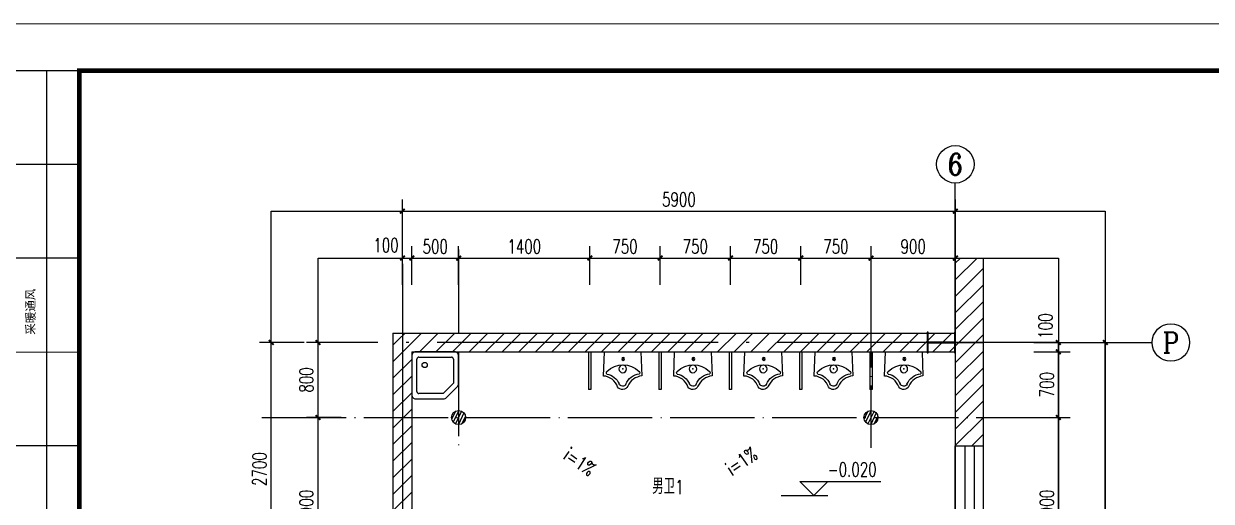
# Model space of a CAD drawing. Extents: x 409931 to 937299, y -508824 to 132289.
# Drawn here: x 613063 to 625733, y -179713 to -174624 of the extents above; entities that cross this region are included whole.
import ezdxf
from ezdxf.enums import TextEntityAlignment as Align

# ---------------------------------------------------------------- set-up
doc = ezdxf.new("R2010")
doc.units = 0
doc.header["$LTSCALE"] = 1500
doc.header["$MEASUREMENT"] = 0
doc.linetypes.add('DOTE', pattern=[2.42, 2, -0.2, 0.02, -0.2])
doc.layers.get('Defpoints').update_dxf_attribs({"color": 252})
for name, color, linetype in [('00-tk', 151, 'Continuous'), ('07m', 36, 'Continuous'), ('A-Fur1(建筑厨卫洁具)', 136, 'Continuous'), ('A-Index(建筑索引线剖切号线)', 5, 'Continuous'), ('A-Wall(建筑墙)', 7, 'Continuous'), ('AXIS', 3, 'Continuous'), ('AXIS_TEXT', 7, 'Continuous'), ('DIM_ELEV', 3, 'Continuous'), ('DIM_SYMB', 3, 'Continuous'), ('DOTE', 1, 'Continuous'), ('LVTRY', 6, 'Continuous'), ('PUB_DIM', 3, 'Continuous'), ('PUB_HATCH', 8, 'Continuous'), ('PUB_TEXT', 7, 'Continuous'), ('WALL', 7, 'Continuous'), ('WINDOW', 4, 'Continuous')]:
    doc.layers.add(name, color=color, linetype=linetype)
doc.layers.add('DIM_MODI', color=6, linetype='Continuous', plot=False)
doc.layers.add('TK', color=151, linetype='Continuous', lineweight=13)
doc.styles.add('_TCH_AXIS', font='COMPLEX', dxfattribs={"bigfont": 'GBCBIG'})
doc.styles.add('_TCH_DIM', font='SIMPLEX', dxfattribs={"bigfont": 'GBCBIG'})
doc.styles.add('_TCH_DIM_T3', font='SIMPLEX', dxfattribs={"width": 0.705882, "bigfont": 'GBCBIG'})
doc.styles.add('DS6HT', font='simhei.ttf', dxfattribs={"width": 0.8})
doc.dimstyles.new('_TCH_ARCH&&50', dxfattribs={"dimtxt": 148.75, "dimasz": 50, "dimexe": 125, "dimexo": 150, "dimgap": 50, "dimtad": 1, "dimdec": 0, "dimzin": 0, "dimdsep": 46, "dimtxsty": '_TCH_DIM_T3', "dimblk": 'ARCHTICK', "dimcen": 0.09, "dimclrt": 7, "dimazin": 2, "dimtfac": 1, "dimtdec": 0, "dimtix": 1, "dimtmove": 2, "dimatfit": 3, "dimfxl": 0, "dimtolj": 1, "dimtzin": 0, "dimarcsym": 0})
pattern_1 = [(45, (0, 89.76), (-88.388383, 88.388383), [])]

# ---------------------------------------------------------------- blocks, each defined once
blk = doc.blocks.new('会签')
at = {"layer": '00-tk'}
for p, q in [((-1400, 24000), (-1400, 6000)), ((-700, 24000), (-700, 6000)), ((0, 22000), (-2000, 22000)), ((0, 20000), (-2000, 20000)), ((0, 16000), (-2000, 16000)), ((0, 14000), (-2000, 14000)), ((0, 10000), (-2000, 10000)), ((0, 8000), (-2000, 8000))]:
    blk.add_line(p, q, dxfattribs=at)
at = {"layer": '00-tk', "const_width": 24.7}
for points in [[(0, 6000), (-2000, 6000), (-2000, 24000)], [(0, 24000), (-2000, 24000)], [(0, 18000), (-2000, 18000)], [(0, 12000), (-2000, 12000)]]:
    blk.add_lwpolyline(points, dxfattribs=at)
at = {"layer": '00-tk', "style": 'DS6HT'}
for s, p in [('Date', (-1642, 23216)), ('日 期', (-1589, 22196)), ('Sign.', (-1651, 21215)), ('签 名', (-1603, 20306)), ('Spe.', (-1648, 19251)), ('采暖通风', (-948, 18370)), ('专 业', (-1608, 18369)), ('Date', (-1642, 17216)), ('日 期', (-1589, 16196)), ('Sign.', (-1651, 15215)), ('签 名', (-1603, 14306)), ('Spe.', (-1648, 13251)), ('给 排 水', (-956, 12372)), ('电    气', (-251, 12372)), ('专 业', (-1608, 12369)), ('Date', (-1642, 11216)), ('日 期', (-1589, 10196)), ('Sign.', (-1651, 9215)), ('签 名', (-1603, 8306)), ('Spe.', (-1648, 7251)), ('建    筑', (-948, 6372)), ('结    构', (-248, 6374)), ('专 业', (-1608, 6369))]:
    blk.add_text(s, height=180, rotation=90, dxfattribs=at).set_placement(p)
blk = doc.blocks.new('A1')
at = {"layer": 'TK'}
for p, q in [((0, 29700), (-42050, 29700)), ((-500, 29200), (-40800, 29200)), ((-40800, 29200), (-40800, 500))]:
    blk.add_line(p, q, dxfattribs=at)
at = {"layer": 'TK', "const_width": 50}
blk.add_lwpolyline([(-40800, 29200), (-500, 29200), (-500, 500), (-40800, 500)], close=True, dxfattribs=at)
at = {"layer": 'TK', "xscale": 0.5, "yscale": 0.5, "zscale": 0.5}
blk.add_blockref('会签', (-40800, 17200), dxfattribs=at)
blk = doc.blocks.new('$lvtry$00000225')
at = {"color": 0}
blk.add_line((-181, -234), (-181, -234), dxfattribs=at)
blk.add_lwpolyline([(53, -374, -0.307493), (205, -257), (195, 0), (-195, 0), (-205, -256, -0.265776), (-54, -366, 0.591279)], format="xyb", close=True, dxfattribs=at)
for centre, radius in [((-6, -75), 15.8), ((-1, -182), 40.3)]:
    blk.add_circle(centre, radius, dxfattribs=at)
for centre, radius, start, end in [((-161, -223), 22.7, 134.5857, 206.4573), ((-200, -412), 179, 22.2984, 83.8043), ((-5, -382), 245, 45.4143, 134.5857), ((199, -407), 174, 100.5676, 157.7034), ((153, -222), 20.3, 314.5857, 45.4143), ((1, -326), 39.6, 206.4354, 337.7034)]:
    blk.add_arc(centre, radius, start, end, dxfattribs=at)
for p in [(-6, -75), (-1, -182)]:
    blk.add_point(p, dxfattribs=at)
blk = doc.blocks.new('asd234234234')
at = {"layer": 'LVTRY'}
for p, q in [((320586, -577371, 0), (320586, -577062, 0)), ((320611, -577037, 0), (321027, -577037, 0)), ((321052, -577062, 0), (321052, -577479, 0)), ((320586, -577371, 0), (320719, -577504, 0)), ((321027, -577504, 0), (320719, -577504, 0))]:
    blk.add_line(p, q, dxfattribs=at)
at = {"layer": 'LVTRY', "elevation": 0}
blk.add_lwpolyline([(320682, -577561, 0.198681), (320705, -577571), (321069, -577571, 0.414214), (321119, -577521), (321119, -577021, 0.414214), (321069, -576971), (320569, -576971, 0.414214), (320519, -577021), (320519, -577384, 0.198681), (320529, -577408)], format="xyb", close=True, dxfattribs=at)
at = {"layer": 'LVTRY'}
blk.add_circle((320952, -577137, 0), 33.3, dxfattribs=at)
for centre, start, end in [((320611, -577062, 0), 90, 180), ((321027, -577062, 0), 0, 90), ((321027, -577479, 0), 270, 0)]:
    blk.add_arc(centre, 25, start, end, dxfattribs=at)
blk = doc.blocks.new('_LV13')
at = {"color": 0}
for p, q in [((-0.495, 0.071), (-0.071, 0.495)), ((-0.465, -0.183), (0.183, 0.465)), ((-0.354, -0.354), (0.354, 0.354)), ((-0.183, -0.465), (0.465, 0.183)), ((0.071, -0.495), (0.495, -0.071))]:
    blk.add_line(p, q, dxfattribs=at)
blk.add_circle((0, 0), 0.5)
blk = doc.blocks.new('_ArchTick')
at = {"color": 0, "linetype": 'ByBlock', "const_width": 0.4}
blk.add_lwpolyline([(-0.5, -0.5), (0.5, 0.5)], dxfattribs=at)
blk = doc.blocks.new('*D187')
at = {"layer": 'Defpoints', "color": 0}
for p in [(616203, -178021), (616599, -178021), (616599, -178821)]:
    blk.add_point(p, dxfattribs=at)
at = {"layer": 'PUB_DIM', "color": 0, "lineweight": -2}
for p, q in [((616449, -178021), (616078, -178021)), ((616203, -178821), (616203, -178021)), ((616449, -178821), (616078, -178821))]:
    blk.add_line(p, q, dxfattribs=at)
at = {"layer": 'PUB_DIM', "color": 0, "lineweight": -2, "xscale": 50, "yscale": 50, "zscale": 50}
for p, rotation in [((616203, -178021), 90), ((616203, -178821), 270)]:
    blk.add_blockref('_ArchTick', p, dxfattribs=dict(at, rotation=rotation))
at = {"layer": 'PUB_DIM', "color": 7, "insert": (616078, -178421), "char_height": 148.8, "attachment_point": 5, "rotation": 90, "style": '_TCH_DIM_T3'}
blk.add_mtext('\\A1;800', dxfattribs=at)
blk = doc.blocks.new('*D188')
at = {"layer": 'Defpoints', "color": 0}
for p in [(616203, -178821), (616599, -178821), (616599, -180721)]:
    blk.add_point(p, dxfattribs=at)
at = {"layer": 'PUB_DIM', "color": 0, "lineweight": -2}
for p, q in [((616449, -178821), (616078, -178821)), ((616203, -180721), (616203, -178821)), ((616449, -180721), (616078, -180721))]:
    blk.add_line(p, q, dxfattribs=at)
at = {"layer": 'PUB_DIM', "color": 0, "lineweight": -2, "xscale": 50, "yscale": 50, "zscale": 50}
for p, rotation in [((616203, -178821), 90), ((616203, -180721), 270)]:
    blk.add_blockref('_ArchTick', p, dxfattribs=dict(at, rotation=rotation))
at = {"layer": 'PUB_DIM', "color": 7, "insert": (616078, -179771), "char_height": 148.8, "attachment_point": 5, "rotation": 90, "style": '_TCH_DIM_T3'}
blk.add_mtext('\\A1;1900', dxfattribs=at)
blk = doc.blocks.new('*D198')
at = {"layer": 'Defpoints', "color": 0}
for p in [(615703, -178021), (616203, -178021), (616203, -180721)]:
    blk.add_point(p, dxfattribs=at)
at = {"layer": 'PUB_DIM', "color": 0, "lineweight": -2}
for p, q in [((616053, -178021), (615578, -178021)), ((615703, -180721), (615703, -178021)), ((616053, -180721), (615578, -180721))]:
    blk.add_line(p, q, dxfattribs=at)
at = {"layer": 'PUB_DIM', "color": 0, "lineweight": -2, "xscale": 50, "yscale": 50, "zscale": 50}
for p, rotation in [((615703, -178021), 90), ((615703, -180721), 270)]:
    blk.add_blockref('_ArchTick', p, dxfattribs=dict(at, rotation=rotation))
at = {"layer": 'PUB_DIM', "color": 7, "insert": (615578, -179371), "char_height": 148.8, "attachment_point": 5, "rotation": 90, "style": '_TCH_DIM_T3'}
blk.add_mtext('\\A1;2700', dxfattribs=at)
blk = doc.blocks.new('*D199')
at = {"layer": 'Defpoints', "color": 0}
for p in [(623692, -178021), (624103, -178021), (623692, -178121)]:
    blk.add_point(p, dxfattribs=at)
at = {"layer": 'PUB_DIM', "color": 0, "lineweight": -2}
for p, q in [((623842, -178021), (624228, -178021)), ((624103, -178121), (624103, -178021)), ((623842, -178121), (624228, -178121))]:
    blk.add_line(p, q, dxfattribs=at)
at = {"layer": 'PUB_DIM', "color": 0, "lineweight": -2, "xscale": 50, "yscale": 50, "zscale": 50}
for p, rotation in [((624103, -178021), 90), ((624103, -178121), 270)]:
    blk.add_blockref('_ArchTick', p, dxfattribs=dict(at, rotation=rotation))
at = {"layer": 'PUB_DIM', "color": 7, "insert": (623965, -177846), "char_height": 148.8, "attachment_point": 5, "rotation": 90, "style": '_TCH_DIM_T3'}
blk.add_mtext('\\A1;100', dxfattribs=at)
blk = doc.blocks.new('*D200')
at = {"layer": 'Defpoints', "color": 0}
for p in [(623692, -178121), (624103, -178121), (623692, -178821)]:
    blk.add_point(p, dxfattribs=at)
at = {"layer": 'PUB_DIM', "color": 0, "lineweight": -2}
for p, q in [((623842, -178121), (624228, -178121)), ((624103, -178821), (624103, -178121)), ((623842, -178821), (624228, -178821))]:
    blk.add_line(p, q, dxfattribs=at)
at = {"layer": 'PUB_DIM', "color": 0, "lineweight": -2, "xscale": 50, "yscale": 50, "zscale": 50}
for p, rotation in [((624103, -178121), 90), ((624103, -178821), 270)]:
    blk.add_blockref('_ArchTick', p, dxfattribs=dict(at, rotation=rotation))
at = {"layer": 'PUB_DIM', "color": 7, "insert": (623978, -178471), "char_height": 148.8, "attachment_point": 5, "rotation": 90, "style": '_TCH_DIM_T3'}
blk.add_mtext('\\A1;700', dxfattribs=at)
blk = doc.blocks.new('*D201')
at = {"layer": 'Defpoints', "color": 0}
for p in [(623692, -178821), (624103, -178821), (623692, -180721)]:
    blk.add_point(p, dxfattribs=at)
at = {"layer": 'PUB_DIM', "color": 0, "lineweight": -2}
for p, q in [((623842, -178821), (624228, -178821)), ((624103, -180721), (624103, -178821)), ((623842, -180721), (624228, -180721))]:
    blk.add_line(p, q, dxfattribs=at)
at = {"layer": 'PUB_DIM', "color": 0, "lineweight": -2, "xscale": 50, "yscale": 50, "zscale": 50}
for p, rotation in [((624103, -178821), 90), ((624103, -180721), 270)]:
    blk.add_blockref('_ArchTick', p, dxfattribs=dict(at, rotation=rotation))
at = {"layer": 'PUB_DIM', "color": 7, "insert": (623978, -179771), "char_height": 148.8, "attachment_point": 5, "rotation": 90, "style": '_TCH_DIM_T3'}
blk.add_mtext('\\A1;1900', dxfattribs=at)
blk = doc.blocks.new('*D210')
at = {"layer": 'Defpoints', "color": 0}
for p in [(623003, -176621), (617103, -177558), (623003, -177558)]:
    blk.add_point(p, dxfattribs=at)
at = {"layer": 'PUB_DIM', "color": 0, "lineweight": -2}
for p, q in [((617103, -177408), (617103, -176496)), ((623003, -177408), (623003, -176496)), ((617103, -176621), (623003, -176621))]:
    blk.add_line(p, q, dxfattribs=at)
at = {"layer": 'PUB_DIM', "color": 0, "lineweight": -2, "xscale": 50, "yscale": 50, "zscale": 50, "rotation": 180}
blk.add_blockref('_ArchTick', (617103, -176621), dxfattribs=at)
at = {"layer": 'PUB_DIM', "color": 0, "lineweight": -2, "xscale": 50, "yscale": 50, "zscale": 50}
blk.add_blockref('_ArchTick', (623003, -176621), dxfattribs=at)
at = {"layer": 'PUB_DIM', "color": 7, "insert": (620053, -176497), "char_height": 148.8, "attachment_point": 5, "style": '_TCH_DIM_T3'}
blk.add_mtext('\\A1;5900', dxfattribs=at)
blk = doc.blocks.new('*D223')
at = {"layer": 'Defpoints', "color": 0}
for p in [(617203, -177121), (617103, -177558), (617203, -177558)]:
    blk.add_point(p, dxfattribs=at)
at = {"layer": 'PUB_DIM', "color": 0, "lineweight": -2}
for p, q in [((617103, -177408), (617103, -176996)), ((617203, -177408), (617203, -176996)), ((617103, -177121), (617203, -177121))]:
    blk.add_line(p, q, dxfattribs=at)
at = {"layer": 'PUB_DIM', "color": 0, "lineweight": -2, "xscale": 50, "yscale": 50, "zscale": 50, "rotation": 180}
blk.add_blockref('_ArchTick', (617103, -177121), dxfattribs=at)
at = {"layer": 'PUB_DIM', "color": 0, "lineweight": -2, "xscale": 50, "yscale": 50, "zscale": 50}
blk.add_blockref('_ArchTick', (617203, -177121), dxfattribs=at)
at = {"layer": 'PUB_DIM', "color": 7, "insert": (616928, -176984), "char_height": 148.8, "attachment_point": 5, "style": '_TCH_DIM_T3'}
blk.add_mtext('\\A1;100', dxfattribs=at)
blk = doc.blocks.new('*D224')
at = {"layer": 'Defpoints', "color": 0}
for p in [(617703, -177121), (617203, -177558), (617703, -177558)]:
    blk.add_point(p, dxfattribs=at)
at = {"layer": 'PUB_DIM', "color": 0, "lineweight": -2}
for p, q in [((617203, -177408), (617203, -176996)), ((617703, -177408), (617703, -176996)), ((617203, -177121), (617703, -177121))]:
    blk.add_line(p, q, dxfattribs=at)
at = {"layer": 'PUB_DIM', "color": 0, "lineweight": -2, "xscale": 50, "yscale": 50, "zscale": 50, "rotation": 180}
blk.add_blockref('_ArchTick', (617203, -177121), dxfattribs=at)
at = {"layer": 'PUB_DIM', "color": 0, "lineweight": -2, "xscale": 50, "yscale": 50, "zscale": 50}
blk.add_blockref('_ArchTick', (617703, -177121), dxfattribs=at)
at = {"layer": 'PUB_DIM', "color": 7, "insert": (617453, -176997), "char_height": 148.8, "attachment_point": 5, "style": '_TCH_DIM_T3'}
blk.add_mtext('\\A1;500', dxfattribs=at)
blk = doc.blocks.new('*D225')
at = {"layer": 'Defpoints', "color": 0}
for p in [(619103, -177121), (617703, -177558), (619103, -177558)]:
    blk.add_point(p, dxfattribs=at)
at = {"layer": 'PUB_DIM', "color": 0, "lineweight": -2}
for p, q in [((617703, -177408), (617703, -176996)), ((619103, -177408), (619103, -176996)), ((617703, -177121), (619103, -177121))]:
    blk.add_line(p, q, dxfattribs=at)
at = {"layer": 'PUB_DIM', "color": 0, "lineweight": -2, "xscale": 50, "yscale": 50, "zscale": 50, "rotation": 180}
blk.add_blockref('_ArchTick', (617703, -177121), dxfattribs=at)
at = {"layer": 'PUB_DIM', "color": 0, "lineweight": -2, "xscale": 50, "yscale": 50, "zscale": 50}
blk.add_blockref('_ArchTick', (619103, -177121), dxfattribs=at)
at = {"layer": 'PUB_DIM', "color": 7, "insert": (618403, -176997), "char_height": 148.8, "attachment_point": 5, "style": '_TCH_DIM_T3'}
blk.add_mtext('\\A1;1400', dxfattribs=at)
blk = doc.blocks.new('*D226')
at = {"layer": 'Defpoints', "color": 0}
for p in [(619853, -177121), (619103, -177558), (619853, -177558)]:
    blk.add_point(p, dxfattribs=at)
at = {"layer": 'PUB_DIM', "color": 0, "lineweight": -2}
for p, q in [((619103, -177408), (619103, -176996)), ((619853, -177408), (619853, -176996)), ((619103, -177121), (619853, -177121))]:
    blk.add_line(p, q, dxfattribs=at)
at = {"layer": 'PUB_DIM', "color": 0, "lineweight": -2, "xscale": 50, "yscale": 50, "zscale": 50, "rotation": 180}
blk.add_blockref('_ArchTick', (619103, -177121), dxfattribs=at)
at = {"layer": 'PUB_DIM', "color": 0, "lineweight": -2, "xscale": 50, "yscale": 50, "zscale": 50}
blk.add_blockref('_ArchTick', (619853, -177121), dxfattribs=at)
at = {"layer": 'PUB_DIM', "color": 7, "insert": (619478, -176997), "char_height": 148.8, "attachment_point": 5, "style": '_TCH_DIM_T3'}
blk.add_mtext('\\A1;750', dxfattribs=at)
blk = doc.blocks.new('*D227')
at = {"layer": 'Defpoints', "color": 0}
for p in [(620603, -177121), (619853, -177558), (620603, -177558)]:
    blk.add_point(p, dxfattribs=at)
at = {"layer": 'PUB_DIM', "color": 0, "lineweight": -2}
for p, q in [((619853, -177408), (619853, -176996)), ((620603, -177408), (620603, -176996)), ((619853, -177121), (620603, -177121))]:
    blk.add_line(p, q, dxfattribs=at)
at = {"layer": 'PUB_DIM', "color": 0, "lineweight": -2, "xscale": 50, "yscale": 50, "zscale": 50, "rotation": 180}
blk.add_blockref('_ArchTick', (619853, -177121), dxfattribs=at)
at = {"layer": 'PUB_DIM', "color": 0, "lineweight": -2, "xscale": 50, "yscale": 50, "zscale": 50}
blk.add_blockref('_ArchTick', (620603, -177121), dxfattribs=at)
at = {"layer": 'PUB_DIM', "color": 7, "insert": (620228, -176997), "char_height": 148.8, "attachment_point": 5, "style": '_TCH_DIM_T3'}
blk.add_mtext('\\A1;750', dxfattribs=at)
blk = doc.blocks.new('*D228')
at = {"layer": 'Defpoints', "color": 0}
for p in [(621353, -177121), (620603, -177558), (621353, -177558)]:
    blk.add_point(p, dxfattribs=at)
at = {"layer": 'PUB_DIM', "color": 0, "lineweight": -2}
for p, q in [((620603, -177408), (620603, -176996)), ((621353, -177408), (621353, -176996)), ((620603, -177121), (621353, -177121))]:
    blk.add_line(p, q, dxfattribs=at)
at = {"layer": 'PUB_DIM', "color": 0, "lineweight": -2, "xscale": 50, "yscale": 50, "zscale": 50, "rotation": 180}
blk.add_blockref('_ArchTick', (620603, -177121), dxfattribs=at)
at = {"layer": 'PUB_DIM', "color": 0, "lineweight": -2, "xscale": 50, "yscale": 50, "zscale": 50}
blk.add_blockref('_ArchTick', (621353, -177121), dxfattribs=at)
at = {"layer": 'PUB_DIM', "color": 7, "insert": (620978, -176997), "char_height": 148.8, "attachment_point": 5, "style": '_TCH_DIM_T3'}
blk.add_mtext('\\A1;750', dxfattribs=at)
blk = doc.blocks.new('*D229')
at = {"layer": 'Defpoints', "color": 0}
for p in [(622103, -177121), (621353, -177558), (622103, -177558)]:
    blk.add_point(p, dxfattribs=at)
at = {"layer": 'PUB_DIM', "color": 0, "lineweight": -2}
for p, q in [((621353, -177408), (621353, -176996)), ((622103, -177408), (622103, -176996)), ((621353, -177121), (622103, -177121))]:
    blk.add_line(p, q, dxfattribs=at)
at = {"layer": 'PUB_DIM', "color": 0, "lineweight": -2, "xscale": 50, "yscale": 50, "zscale": 50, "rotation": 180}
blk.add_blockref('_ArchTick', (621353, -177121), dxfattribs=at)
at = {"layer": 'PUB_DIM', "color": 0, "lineweight": -2, "xscale": 50, "yscale": 50, "zscale": 50}
blk.add_blockref('_ArchTick', (622103, -177121), dxfattribs=at)
at = {"layer": 'PUB_DIM', "color": 7, "insert": (621728, -176997), "char_height": 148.8, "attachment_point": 5, "style": '_TCH_DIM_T3'}
blk.add_mtext('\\A1;750', dxfattribs=at)
blk = doc.blocks.new('*D230')
at = {"layer": 'Defpoints', "color": 0}
for p in [(623003, -177121), (622103, -177558), (623003, -177558)]:
    blk.add_point(p, dxfattribs=at)
at = {"layer": 'PUB_DIM', "color": 0, "lineweight": -2}
for p, q in [((622103, -177408), (622103, -176996)), ((623003, -177408), (623003, -176996)), ((622103, -177121), (623003, -177121))]:
    blk.add_line(p, q, dxfattribs=at)
at = {"layer": 'PUB_DIM', "color": 0, "lineweight": -2, "xscale": 50, "yscale": 50, "zscale": 50, "rotation": 180}
blk.add_blockref('_ArchTick', (622103, -177121), dxfattribs=at)
at = {"layer": 'PUB_DIM', "color": 0, "lineweight": -2, "xscale": 50, "yscale": 50, "zscale": 50}
blk.add_blockref('_ArchTick', (623003, -177121), dxfattribs=at)
at = {"layer": 'PUB_DIM', "color": 7, "insert": (622553, -176997), "char_height": 148.8, "attachment_point": 5, "style": '_TCH_DIM_T3'}
blk.add_mtext('\\A1;900', dxfattribs=at)
blk = doc.blocks.new('*D240')
at = {"layer": 'Defpoints', "color": 0}
for p in [(623909, -178021), (624603, -178021), (623909, -182021)]:
    blk.add_point(p, dxfattribs=at)
at = {"layer": 'PUB_DIM', "color": 0, "lineweight": -2}
for p, q in [((624059, -178021), (624728, -178021)), ((624603, -182021), (624603, -178021)), ((624059, -182021), (624728, -182021))]:
    blk.add_line(p, q, dxfattribs=at)
at = {"layer": 'PUB_DIM', "color": 0, "lineweight": -2, "xscale": 50, "yscale": 50, "zscale": 50}
for p, rotation in [((624603, -178021), 90), ((624603, -182021), 270)]:
    blk.add_blockref('_ArchTick', p, dxfattribs=dict(at, rotation=rotation))
at = {"layer": 'PUB_DIM', "color": 7, "insert": (624478, -180021), "char_height": 148.8, "attachment_point": 5, "rotation": 90, "style": '_TCH_DIM_T3'}
blk.add_mtext('\\A1;4000', dxfattribs=at)
blk = doc.blocks.new('$TCHSYS$WIN2D')
for p, q in [((-0.5, 0.5), (0.5, 0.5)), ((-0.5, 0.5), (-0.5, -0.5)), ((0.5, 0.5), (0.5, -0.5)), ((0.5, 0.1667), (-0.5, 0.1667)), ((0.5, -0.1667), (-0.5, -0.1667)), ((-0.5, -0.5), (0.5, -0.5))]:
    blk.add_line(p, q)

msp = doc.modelspace()

# ---------------------------------------------------------------- hatches: boundary and pattern name
at = {"layer": 'PUB_HATCH'}
h = msp.add_hatch(dxfattribs=at)
h.set_pattern_fill('普通砖', color=256, scale=50, style=0)
h.set_pattern_definition(pattern_1)
h.paths.add_polyline_path([(623302.5, -178021.5), (623302.5, -177121.5), (623002.5, -177121.5), (623002.5, -178021.5)])
h = msp.add_hatch(dxfattribs=at)
h.set_pattern_fill('普通砖', color=256, scale=50, style=0)
h.set_pattern_definition(pattern_1)
h.paths.add_polyline_path([(617202.5, -178121.5), (617002.5, -177921.5), (617002.5, -180821.5), (617202.5, -180621.5)])
h = msp.add_hatch(dxfattribs=at)
h.set_pattern_fill('普通砖', color=256, scale=50, style=0)
h.set_pattern_definition(pattern_1)
h.paths.add_polyline_path([(617002.5, -177921.5), (617202.5, -178121.5), (623002.5, -178121.5), (623002.5, -177921.5)])
h = msp.add_hatch(dxfattribs=at)
h.set_pattern_fill('普通砖', color=256, scale=50, style=0)
h.set_pattern_definition(pattern_1)
h.paths.add_polyline_path([(623002.5, -178021.5), (623002.5, -179121.5), (623302.5, -179121.5), (623302.5, -178021.5)])

# ---------------------------------------------------------------- linework, layer by layer
msp.add_lwpolyline([(623002.5, -178131.5), (623002.5, -177911.5), (622992.5, -177911.5), (622992.5, -178017.5), (622712.5, -178017.5), (622712.5, -177911.5), (622702.5, -177911.5), (622702.5, -178131.5), (622712.5, -178131.5), (622712.5, -178025.5), (622992.5, -178025.5), (622992.5, -178131.5)], close=True)
at = {"layer": 'A-Fur1(建筑厨卫洁具)'}
for p, q in [((619090, -178121.5), (619090, -178521.5)), ((619115, -178121.5), (619115, -178521.5)), ((619840, -178121.5), (619840, -178521.5)), ((619865, -178121.5), (619865, -178521.5)), ((620590, -178121.5), (620590, -178521.5)), ((620615, -178121.5), (620615, -178521.5)), ((621340, -178121.5), (621340, -178521.5)), ((621365, -178121.5), (621365, -178521.5)), ((622090, -178121.5), (622090, -178521.5)), ((622115, -178121.5), (622115, -178521.5)), ((619115, -178521.5), (619090, -178521.5)), ((619865, -178521.5), (619840, -178521.5)), ((620615, -178521.5), (620590, -178521.5)), ((621365, -178521.5), (621340, -178521.5)), ((622115, -178521.5), (622090, -178521.5))]:
    msp.add_line(p, q, dxfattribs=at)
at = {"layer": 'A-Index(建筑索引线剖切号线)', "linetype": 'DOTE', "ltscale": 0.3}
for p, q in [((617702.5, -177029.5), (617702.5, -179143.5)), ((622102.5, -177389.5), (622102.5, -179145)), ((615602.5, -178821.5), (624102.5, -178821.5))]:
    msp.add_line(p, q, dxfattribs=at)
at = {"layer": 'A-Wall(建筑墙)'}
for p, q in [((617002.5, -177921.5), (617002.5, -180821.5)), ((617202.5, -178121.5), (617202.5, -180621.5))]:
    msp.add_line(p, q, dxfattribs=at)
at = {"layer": 'AXIS'}
for p, q in [((623002.5, -177296.5), (623002.5, -176321.5)), ((624102.5, -178021.5), (625102.5, -178021.5))]:
    msp.add_line(p, q, dxfattribs=at)
for centre in [(623002.5, -176121.5), (625302.5, -178021.5)]:
    msp.add_circle(centre, 200, dxfattribs=at)
at = {"layer": 'Defpoints'}
for points in [[(615702.5, -176621.5), (624602.5, -176621.5), (624602.5, -187721.5), (615702.5, -187721.5)], [(616202.5, -177121.5), (624102.5, -177121.5), (624102.5, -187221.5), (616202.5, -187221.5)]]:
    msp.add_lwpolyline(points, close=True, dxfattribs=at)
at = {"layer": 'DIM_ELEV'}
for p, q in [((621493, -179652.5), (621343, -179502.5)), ((621343, -179502.5), (622206, -179502.5)), ((621493, -179652.5), (621643, -179502.5)), ((621143, -179652.5), (621643, -179652.5))]:
    msp.add_line(p, q, dxfattribs=at)
at = {"layer": 'DIM_SYMB'}
for points in [[(619185.6, -179580, 0, 0, 0), (618771.7, -179296.1, 40, 0, 0), (618648, -179211.3, 0, 0, 0)], [(620519.4, -179580, 0, 0, 0), (620933.3, -179296.1, 40, 0, 0), (621057, -179211.3, 0, 0, 0)]]:
    msp.add_lwpolyline(points, format="xyseb", dxfattribs=at)
at = {"layer": 'DOTE', "color": 1, "linetype": 'DOTE'}
for p, q in [((623002.5, -177121.5), (623002.5, -187221.5)), ((617102.5, -177183.9), (617102.5, -187221.5)), ((624102.5, -178021.5), (616202.5, -178021.5))]:
    msp.add_line(p, q, dxfattribs=at)
at = {"layer": 'WALL'}
for p, q in [((623002.5, -178021.5), (623002.5, -177121.5)), ((623002.5, -177121.5), (623302.5, -177121.5)), ((623302.5, -178021.5), (623302.5, -177121.5)), ((617002.5, -177921.5), (623002.5, -177921.5)), ((623002.5, -177921.5), (623002.5, -178121.5)), ((623002.5, -178021.5), (623002.5, -179121.5)), ((623302.5, -178021.5), (623002.5, -178021.5)), ((623002.5, -178021.5), (623302.5, -178021.5)), ((623302.5, -179121.5), (623302.5, -178021.5)), ((617202.5, -178121.5), (623002.5, -178121.5)), ((623002.5, -179121.5), (623302.5, -179121.5))]:
    msp.add_line(p, q, dxfattribs=at)

# ---------------------------------------------------------------- block references
at = {"layer": 'A-Fur1(建筑厨卫洁具)', "yscale": -1, "rotation": 180}
for p in [(619452.5, -178121.5), (620202.5, -178121.5), (620952.5, -178121.5), (621702.5, -178121.5), (622452.5, -178121.5)]:
    msp.add_blockref('$lvtry$00000225', p, dxfattribs=at)
at = {"layer": 'DIM_MODI', "xscale": 0.8333333333721384, "yscale": 0.8333333333721384, "zscale": 0.8333333333333334, "rotation": 90}
msp.add_blockref('asd234234234', (136393.6, -445720.7, 0), dxfattribs=at)
at = {"layer": 'LVTRY', "xscale": 150.0000000000398, "yscale": 150, "zscale": 150.0000000000398, "rotation": 199.3272004627703}
for p in [(617702.5, -178821.5), (622102.5, -178821.5)]:
    msp.add_blockref('_LV13', p, dxfattribs=at)
at = {"layer": 'TK'}
msp.add_blockref('A1', (654454.8, -204323.5), dxfattribs=at)
at = {"layer": 'WINDOW', "xscale": -1500, "yscale": -300, "zscale": -1500, "rotation": 270.0000002214309}
msp.add_blockref('$TCHSYS$WIN2D', (623152.5, -179871.5), dxfattribs=at)

# ---------------------------------------------------------------- texts
at = {"layer": '07m', "color": 2, "style": '_TCH_DIM'}
msp.add_text('男卫', height=168.79, dxfattribs=at).set_placement((619768.4, -179636.5))
at = {"layer": '07m', "color": 2, "style": '_TCH_DIM', "width": 0.705882}
msp.add_text('1', height=148.8, dxfattribs=at).set_placement((620014.2, -179636.5))
at = {"layer": 'AXIS_TEXT', "style": '_TCH_AXIS'}
for s, height, p, p2 in [('6', 233, (622924.9, -176238), (623080.2, -176238)), ('P', 217.6, (625214.4, -178130.3), (625390.6, -178130.3))]:
    msp.add_text(s, height=height, dxfattribs=at).set_placement(p, p2, align=Align.FIT)
at = {"layer": 'PUB_TEXT', "style": '_TCH_DIM', "width": 0.705882}
for rotation, p in [(325.55644, (618806.3, -179256.2)), (34.44356, (620618.3, -179448.5))]:
    msp.add_text('i=1%', height=148.75, rotation=rotation, dxfattribs=at).set_placement(p)
msp.add_text('-0.020', height=148.75, dxfattribs=at).set_placement((621641, -179450))

# ---------------------------------------------------------------- dimensions: what is measured, and where the dimension line sits
at = {"layer": 'PUB_DIM'}
for p1, p2, distance, picture, middle in [((617102.5, -177558.5), (623002.5, -177558.5), 937, '*D210', (620052.5, -176497.1)), ((617202.5, -177558.5), (617702.5, -177558.5), 437, '*D224', (617452.5, -176997.1)), ((617702.5, -177558.5), (619102.5, -177558.5), 437, '*D225', (618402.5, -176997.1)), ((619102.5, -177558.5), (619852.5, -177558.5), 437, '*D226', (619477.5, -176997.1)), ((619852.5, -177558.5), (620602.5, -177558.5), 437, '*D227', (620227.5, -176997.1)), ((620602.5, -177558.5), (621352.5, -177558.5), 437, '*D228', (620977.5, -176997.1)), ((621352.5, -177558.5), (622102.5, -177558.5), 437, '*D229', (621727.5, -176997.1)), ((622102.5, -177558.5), (623002.5, -177558.5), 437, '*D230', (622552.5, -176997.1)), ((616202.5, -180721.5), (616202.5, -178021.5), 500, '*D198', (615578.1, -179371.5)), ((616598.6, -178821.5), (616598.6, -178021.5), 396.1, '*D187', (616078.1, -178421.5)), ((623908.5, -182021.5), (623908.5, -178021.5), -694, '*D240', (624478.1, -180021.5)), ((623692, -178821.5), (623692, -178121.5), -410.5, '*D200', (623978.1, -178471.5)), ((616598.6, -180721.5), (616598.6, -178821.5), 396.1, '*D188', (616078.1, -179771.5)), ((623692, -180721.5), (623692, -178821.5), -410.5, '*D201', (623978.1, -179771.5))]:
    dim = msp.add_aligned_dim(p1=p1, p2=p2, distance=distance, dimstyle='_TCH_ARCH&&50', dxfattribs=at)
    dim.commit()
    dim.dimension.update_dxf_attribs({"geometry": picture, "text_midpoint": middle})
for base, p1, p2, angle, picture, middle in [((617202.5, -177121.5), (617102.5, -177558.5), (617202.5, -177558.5), 0, '*D223', (616927.5, -176984)), ((624102.5, -178021.5), (623692, -178121.5), (623692, -178021.5), 89.99999, '*D199', (623965, -177846.5))]:
    dim = msp.add_linear_dim(base=base, p1=p1, p2=p2, angle=angle, dimstyle='_TCH_ARCH&&50', dxfattribs=at)
    dim.commit()
    dim.dimension.update_dxf_attribs({"geometry": picture, "text_midpoint": middle, "dimtype": 129})

doc.saveas('drawing.dxf')
